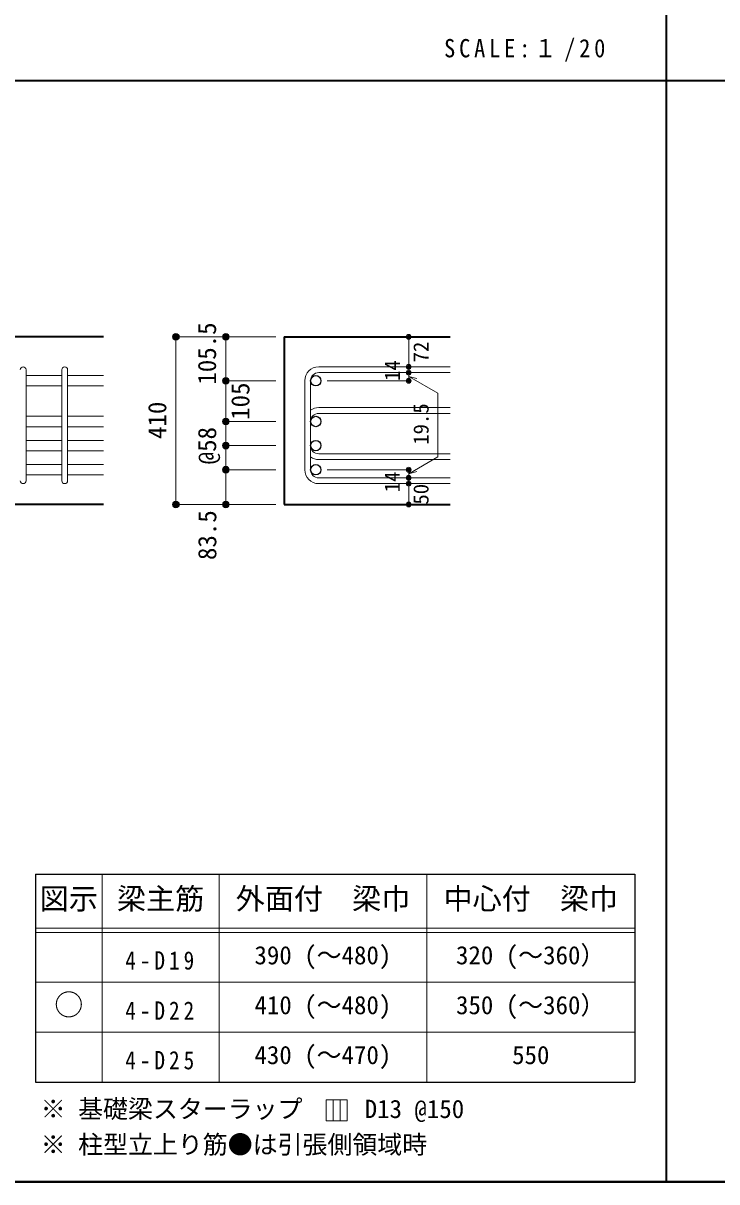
# Model space of a CAD drawing. Units: millimetres at full size, sheet at 1:20; some dimension numbers follow another scale. Extents: x -3982 to 3969, y -2797 to 2801.
# Drawn here: x -2297 to -628, y -2797 to -10 of the extents above; entities that cross this region are included whole.
import ezdxf
from ezdxf.enums import TextEntityAlignment as Align

# ---------------------------------------------------------------- set-up
doc = ezdxf.new("R2010")
doc.units = ezdxf.units.MM
doc.header["$LTSCALE"] = 20
doc.header["$PDMODE"] = 32
doc.header["$PDSIZE"] = 12
for name, color, linetype, lineweight in [('6-1_躯体線', 2, 'Continuous', 35), ('6-5_梁主筋', 7, 'Continuous', 18), ('6-6_S.T.P.', 7, 'Continuous', 18), ('6-7_文字', 7, 'Continuous', 18), ('6-D_寸法', 4, 'Continuous', 9), ('6-E_枠', 7, 'Continuous', 18), ('F-0_枠', 6, 'Continuous', 40)]:
    doc.layers.add(name, color=color, linetype=linetype, lineweight=lineweight)
doc.styles.add('ＭＳ ゴシック', font='')
doc.styles.get('ＭＳ ゴシック').set_extended_font_data('MS Gothic')

msp = doc.modelspace()

# ---------------------------------------------------------------- linework, layer by layer
at = {"layer": '6-1_躯体線'}
for p, q in [((-2103.87, -764.67), (-3103.87, -764.67)), ((-1669.2, -764.67), (-1269.2, -764.67)), ((-1669.2, -764.67), (-1669.2, -1167.67)), ((-2103.87, -1167.67), (-2503.87, -1167.67)), ((-1669.2, -1167.67), (-1269.2, -1167.67))]:
    msp.add_line(p, q, dxfattribs=at)
at = {"layer": '6-5_梁主筋'}
for p, q in [((-2203.87, -857.72), (-2289.87, -857.72)), ((-2103.87, -857.72), (-2189.87, -857.72)), ((-2203.87, -882.72), (-2289.87, -882.72)), ((-2103.87, -882.72), (-2189.87, -882.72)), ((-2203.87, -955.67), (-2289.87, -955.67)), ((-2103.87, -955.67), (-2189.87, -955.67)), ((-2203.87, -980.67), (-2289.87, -980.67)), ((-2103.87, -980.67), (-2189.87, -980.67)), ((-2203.87, -1013.67), (-2289.87, -1013.67)), ((-2103.87, -1013.67), (-2189.87, -1013.67)), ((-2203.87, -1038.67), (-2289.87, -1038.67)), ((-2103.87, -1038.67), (-2189.87, -1038.67)), ((-2203.87, -1071.67), (-2289.87, -1071.67)), ((-2103.87, -1071.67), (-2189.87, -1071.67)), ((-2203.87, -1096.67), (-2289.87, -1096.67)), ((-2103.87, -1096.67), (-2189.87, -1096.67))]:
    msp.add_line(p, q, dxfattribs=at)
at = {"layer": '6-5_梁主筋', "color": 3, "lineweight": 25}
for centre in [(-1592.7, -870.22), (-1592.7, -968.17), (-1592.7, -1026.17), (-1592.7, -1084.17)]:
    msp.add_circle(centre, 12.5, dxfattribs=at)
at = {"layer": '6-6_S.T.P.'}
for p, q in [((-2289.87, -1110.67), (-2289.87, -844.11)), ((-2203.87, -1110.67), (-2203.87, -844.11)), ((-2189.87, -1110.67), (-2189.87, -844.11)), ((-1585.7, -836.72), (-1269.2, -836.72)), ((-1585.7, -850.72), (-1269.2, -850.72)), ((-1619.2, -870.22), (-1619.2, -1084.17)), ((-1605.2, -870.22), (-1605.2, -1084.17)), ((-1585.7, -934.67), (-1269.2, -934.67)), ((-1585.7, -948.67), (-1269.2, -948.67)), ((-1585.7, -1045.67), (-1269.2, -1045.67)), ((-1585.7, -1059.67), (-1269.2, -1059.67)), ((-1585.7, -1103.67), (-1269.2, -1103.67)), ((-1585.7, -1117.67), (-1269.2, -1117.67))]:
    msp.add_line(p, q, dxfattribs=at)
for centre, radius, start, end in [((-2296.87, -843.72), 7, 0, 180), ((-2196.87, -843.72), 7, 0, 180), ((-1585.7, -870.22), 33.5, 90, 180), ((-1585.7, -870.22), 19.5, 90, 180), ((-1585.7, -968.17), 33.5, 90, 125.59765), ((-1585.7, -968.17), 19.5, 90, 180), ((-1585.7, -1026.17), 19.5, 180, 270), ((-1585.7, -1026.17), 33.5, 234.40235, 270), ((-1585.7, -1084.17), 33.5, 180, 270), ((-1585.7, -1084.17), 19.5, 180, 270), ((-2296.87, -1110.67), 7, 180, 0), ((-2196.87, -1110.67), 7, 180, 0)]:
    msp.add_arc(centre, radius, start, end, dxfattribs=at)
at = {"layer": '6-7_文字'}
for p, q in [((-1550.96, -2599.98), (-1550.96, -2649.98)), ((-1534.3, -2599.98), (-1534.3, -2649.98))]:
    msp.add_line(p, q, dxfattribs=at)
msp.add_lwpolyline([(-1567.63, -2649.98), (-1517.63, -2649.98), (-1517.63, -2599.98), (-1567.63, -2599.98)], close=True, dxfattribs=at)
at = {"layer": '6-D_寸法'}
for p, q in [((-1929.2, -764.67), (-1929.2, -1167.67)), ((-1369.2, -836.15), (-1369.2, -764.67)), ((-1369.2, -850.72), (-1369.2, -836.72)), ((-1369.2, -859.9), (-1299.14, -900.35)), ((-1369.2, -859.9), (-1349.88, -865.07)), ((-1809.2, -870.22), (-1689.2, -870.22)), ((-1809.2, -870.22), (-1809.2, -968.17)), ((-1369.2, -870.22), (-1565.29, -870.22)), ((-1299.14, -900.35), (-1299.14, -1053.47)), ((-1809.2, -968.17), (-1689.2, -968.17)), ((-1809.2, -968.17), (-1809.2, -1026.17)), ((-1809.2, -1084.17), (-1809.2, -968.17)), ((-1809.2, -1026.17), (-1689.2, -1026.17)), ((-1809.2, -1026.17), (-1809.2, -1084.17)), ((-1369.2, -1093.92), (-1299.14, -1053.47)), ((-1809.2, -1084.17), (-1689.2, -1084.17)), ((-1809.2, -1167.67), (-1809.2, -1084.17)), ((-1369.2, -1084.17), (-1565.29, -1084.17)), ((-1369.2, -1103.67), (-1369.2, -1084.17)), ((-1369.2, -1093.92), (-1349.88, -1088.75)), ((-1369.2, -1117.67), (-1369.2, -1103.67)), ((-1369.2, -1167.67), (-1369.2, -1117.67)), ((-1929.2, -1167.67), (-1819.33, -1167.67)), ((-1929.2, -1167.67), (-1809.2, -1167.67)), ((-1809.2, -1167.67), (-1689.2, -1167.67))]:
    msp.add_line(p, q, dxfattribs=at)
for points in [[(-1929.2, -764.67), (-1809.2, -764.67), (-1689.2, -764.67)], [(-1809.2, -764.67), (-1809.2, -870.22), (-1809.2, -968.17)], [(-1369.2, -850.15), (-1369.2, -870.22), (-1369.2, -850.15)]]:
    msp.add_lwpolyline(points, dxfattribs=at)
for centre, radius in [((-1929.2, -764.67), 8), ((-1929.2, -764.67), 7.2), ((-1929.2, -764.67), 6.4), ((-1929.2, -764.67), 5.6), ((-1929.2, -764.67), 4.8), ((-1929.2, -764.67), 4), ((-1929.2, -764.67), 3.2), ((-1929.2, -764.67), 2.4), ((-1929.2, -764.67), 1.6), ((-1929.2, -764.67), 0.8), ((-1809.2, -764.67), 8), ((-1809.2, -764.67), 7.2), ((-1809.2, -764.67), 6.4), ((-1809.2, -764.67), 5.6), ((-1809.2, -764.67), 4.8), ((-1809.2, -764.67), 4), ((-1809.2, -764.67), 3.2), ((-1809.2, -764.67), 2.4), ((-1809.2, -764.67), 1.6), ((-1809.2, -764.67), 0.8), ((-1369.2, -764.67), 4), ((-1369.2, -764.67), 3.6), ((-1369.2, -764.67), 3.2), ((-1369.2, -764.67), 2.8), ((-1369.2, -764.67), 2.4), ((-1369.2, -764.67), 2), ((-1369.2, -764.67), 1.6), ((-1369.2, -764.67), 1.2), ((-1369.2, -764.67), 0.8), ((-1369.2, -764.67), 0.4), ((-1369.2, -836.72), 4), ((-1369.2, -836.72), 3.6), ((-1369.2, -836.72), 3.2), ((-1369.2, -836.72), 2.8), ((-1369.2, -836.72), 2.4), ((-1369.2, -836.72), 2), ((-1369.2, -836.72), 1.6), ((-1369.2, -836.72), 1.2), ((-1369.2, -836.72), 0.8), ((-1809.2, -870.22), 8), ((-1809.2, -870.22), 7.2), ((-1809.2, -870.22), 6.4), ((-1369.2, -850.72), 4), ((-1369.2, -850.72), 3.6), ((-1369.2, -850.72), 3.2), ((-1369.2, -850.72), 2.8), ((-1369.2, -850.72), 2.4), ((-1369.2, -850.72), 2), ((-1369.2, -850.72), 1.6), ((-1369.2, -850.72), 1.2), ((-1369.2, -850.72), 0.8), ((-1369.2, -836.72), 0.4), ((-1369.2, -850.72), 0.4), ((-1809.2, -870.22), 5.6), ((-1809.2, -870.22), 4.8), ((-1809.2, -870.22), 4), ((-1809.2, -870.22), 3.2), ((-1809.2, -870.22), 2.4), ((-1809.2, -870.22), 1.6), ((-1809.2, -870.22), 0.8), ((-1369.2, -870.22), 4), ((-1369.2, -870.22), 3.6), ((-1369.2, -870.22), 3.2), ((-1369.2, -870.22), 2.8), ((-1369.2, -870.22), 2.4), ((-1369.2, -870.22), 2), ((-1369.2, -870.22), 1.6), ((-1369.2, -870.22), 1.2), ((-1369.2, -870.22), 0.8), ((-1369.2, -870.22), 0.4), ((-1809.2, -968.17), 8), ((-1809.2, -968.17), 7.2), ((-1809.2, -968.17), 6.4), ((-1809.2, -968.17), 5.6), ((-1809.2, -968.17), 4.8), ((-1809.2, -968.17), 4), ((-1809.2, -968.17), 3.2), ((-1809.2, -968.17), 2.4), ((-1809.2, -968.17), 1.6), ((-1809.2, -968.17), 0.8), ((-1809.2, -1026.17), 8), ((-1809.2, -1026.17), 7.2), ((-1809.2, -1026.17), 6.4), ((-1809.2, -1026.17), 5.6), ((-1809.2, -1026.17), 4.8), ((-1809.2, -1026.17), 4), ((-1809.2, -1026.17), 3.2), ((-1809.2, -1026.17), 2.4), ((-1809.2, -1026.17), 1.6), ((-1809.2, -1026.17), 0.8), ((-1809.2, -1084.17), 8), ((-1809.2, -1084.17), 7.2), ((-1809.2, -1084.17), 6.4), ((-1809.2, -1084.17), 5.6), ((-1809.2, -1084.17), 4.8), ((-1809.2, -1084.17), 4), ((-1809.2, -1084.17), 3.2), ((-1809.2, -1084.17), 2.4), ((-1809.2, -1084.17), 1.6), ((-1809.2, -1084.17), 0.8), ((-1369.2, -1084.17), 4), ((-1369.2, -1084.17), 3.6), ((-1369.2, -1084.17), 3.2), ((-1369.2, -1084.17), 2.8), ((-1369.2, -1084.17), 2.4), ((-1369.2, -1084.17), 2), ((-1369.2, -1084.17), 1.6), ((-1369.2, -1084.17), 1.2), ((-1369.2, -1084.17), 0.8), ((-1369.2, -1084.17), 0.4), ((-1369.2, -1103.67), 4), ((-1369.2, -1117.67), 4), ((-1369.2, -1103.67), 3.6), ((-1369.2, -1117.67), 3.6), ((-1369.2, -1103.67), 3.2), ((-1369.2, -1117.67), 3.2), ((-1369.2, -1103.67), 2.8), ((-1369.2, -1103.67), 2.4), ((-1369.2, -1103.67), 2), ((-1369.2, -1103.67), 1.6), ((-1369.2, -1103.67), 1.2), ((-1369.2, -1103.67), 0.8), ((-1369.2, -1103.67), 0.4), ((-1369.2, -1117.67), 2.8), ((-1369.2, -1117.67), 2.4), ((-1369.2, -1117.67), 2), ((-1369.2, -1117.67), 1.6), ((-1369.2, -1117.67), 1.2), ((-1369.2, -1117.67), 0.8), ((-1369.2, -1117.67), 0.4), ((-1929.2, -1167.67), 8), ((-1929.2, -1167.67), 7.2), ((-1929.2, -1167.67), 6.4), ((-1929.2, -1167.67), 5.6), ((-1929.2, -1167.67), 4.8), ((-1929.2, -1167.67), 4), ((-1929.2, -1167.67), 3.2), ((-1929.2, -1167.67), 2.4), ((-1929.2, -1167.67), 1.6), ((-1929.2, -1167.67), 0.8), ((-1809.2, -1167.67), 8), ((-1809.2, -1167.67), 7.2), ((-1809.2, -1167.67), 6.4), ((-1809.2, -1167.67), 5.6), ((-1809.2, -1167.67), 4.8), ((-1809.2, -1167.67), 4), ((-1809.2, -1167.67), 3.2), ((-1809.2, -1167.67), 2.4), ((-1809.2, -1167.67), 1.6), ((-1809.2, -1167.67), 0.8), ((-1369.2, -1167.67), 4), ((-1369.2, -1167.67), 3.6), ((-1369.2, -1167.67), 3.2), ((-1369.2, -1167.67), 2.8), ((-1369.2, -1167.67), 2.4), ((-1369.2, -1167.67), 2), ((-1369.2, -1167.67), 1.6), ((-1369.2, -1167.67), 1.2), ((-1369.2, -1167.67), 0.8), ((-1369.2, -1167.67), 0.4)]:
    msp.add_circle(centre, radius, dxfattribs=at)
at = {"layer": '6-D_寸法', "color": 7}
for p in [(-1929.2, -764.67), (-1809.2, -764.67), (-1369.2, -764.67), (-1369.2, -836.72), (-1369.2, -850.72), (-1809.2, -870.22), (-1369.2, -870.22), (-1809.2, -968.17), (-1809.2, -1026.17), (-1809.2, -1084.17), (-1369.2, -1084.17), (-1369.2, -1103.67), (-1369.2, -1117.67), (-1929.2, -1167.67), (-1809.2, -1167.67), (-1369.2, -1167.67)]:
    msp.add_point(p, dxfattribs=at)
at = {"layer": '6-E_枠', "color": 3, "lineweight": 25}
for p, q in [((-2267.02, -2056.95), (-2267.02, -2556.95)), ((-2267.02, -2056.95), (-825.33, -2056.95)), ((-825.33, -2056.95), (-825.33, -2556.95)), ((-2267.02, -2556.95), (-825.33, -2556.95))]:
    msp.add_line(p, q, dxfattribs=at)
at = {"layer": '6-E_枠'}
for p, q in [((-2107.02, -2056.95), (-2107.02, -2556.95)), ((-1825.33, -2056.95), (-1825.33, -2556.95)), ((-1325.33, -2056.95), (-1325.33, -2556.95)), ((-2267.02, -2186.95), (-825.33, -2186.95)), ((-2267.02, -2196.95), (-825.33, -2196.95)), ((-2267.02, -2316.95), (-825.33, -2316.95)), ((-2267.02, -2436.95), (-825.33, -2436.95))]:
    msp.add_line(p, q, dxfattribs=at)
at = {"layer": 'F-0_枠', "color": 2, "lineweight": 35}
for p, q in [((-749.76, 2800.77), (-749.76, -2796.83)), ((-3981.92, -148.03), (2482.4, -148.03))]:
    msp.add_line(p, q, dxfattribs=at)
at = {"layer": 'F-0_枠'}
msp.add_line((3969.4, -2796.83), (-3981.92, -2796.83), dxfattribs=at)

# ---------------------------------------------------------------- texts
at = {"layer": '6-7_文字', "color": 2, "style": 'ＭＳ ゴシック'}
for s, p in [('図示', (-2257.02, -2156.95)), ('梁主筋', (-2071.17, -2156.95)), ('外面付\u3000梁巾', (-1785.33, -2156.95)), ('中心付\u3000梁巾', (-1285.33, -2156.95)), ('○', (-2222.02, -2411.95))]:
    msp.add_text(s, height=51.32, dxfattribs=at).set_placement(p, align=Align.BOTTOM_LEFT)
at = {"layer": '6-7_文字', "style": 'ＭＳ ゴシック'}
for s, p in [('390 (～480)', (-1740.33, -2286.95)), ('320 (～360）', (-1255.33, -2286.95)), ('410 (～480)', (-1740.33, -2406.95)), ('350 (～360）', (-1255.33, -2406.95)), ('430 (～470)', (-1740.33, -2526.95)), ('550', (-1120.33, -2526.95)), ('※ 基礎梁スターラップ     D13 @150', (-2254.64, -2656.67)), ('※ 柱型立上り筋●は引張側領域時', (-2254.64, -2742.34))]:
    msp.add_text(s, height=43.99, dxfattribs=at).set_placement(p, align=Align.BOTTOM_LEFT)
at = {"layer": '6-7_文字', "color": 2, "insert": (-1283.99, -103.03), "char_height": 43.99, "attachment_point": 7, "style": 'ＭＳ ゴシック'}
msp.add_mtext('\\T1.34;\\W0.9;SCALE:１/20', dxfattribs=at)
at = {"layer": '6-7_文字', "char_height": 43.99, "attachment_point": 7, "style": 'ＭＳ ゴシック'}
for s, insert in [('\\T1.38;\\W0.85;4-D19', (-2051.17, -2286.95)), ('\\T1.38;\\W0.85;4-D22', (-2051.17, -2406.95)), ('\\T1.38;\\W0.85;4-D25', (-2051.17, -2526.95))]:
    msp.add_mtext(s, dxfattribs=dict(at, insert=insert))
at = {"layer": '6-D_寸法', "style": 'ＭＳ ゴシック'}
for s, height, p in [('105.5', 43.99, (-1819.43, -879.49)), ('72', 36.66, (-1310.36, -826.07)), ('14', 36.66, (-1379.2, -870.61)), ('105', 43.99, (-1739.2, -964.2)), ('410', 43.99, (-1939.2, -1010.17)), ('19.5', 36.66, (-1310.22, -1024.2)), ('@58', 43.99, (-1819.2, -1071.17)), ('14', 36.66, (-1379.59, -1138.36)), ('50', 36.66, (-1310.36, -1168.06)), ('83.5', 43.99, (-1818.89, -1301.35))]:
    msp.add_text(s, height=height, rotation=90, dxfattribs=at).set_placement(p, align=Align.BOTTOM_LEFT)

doc.saveas('drawing.dxf')
